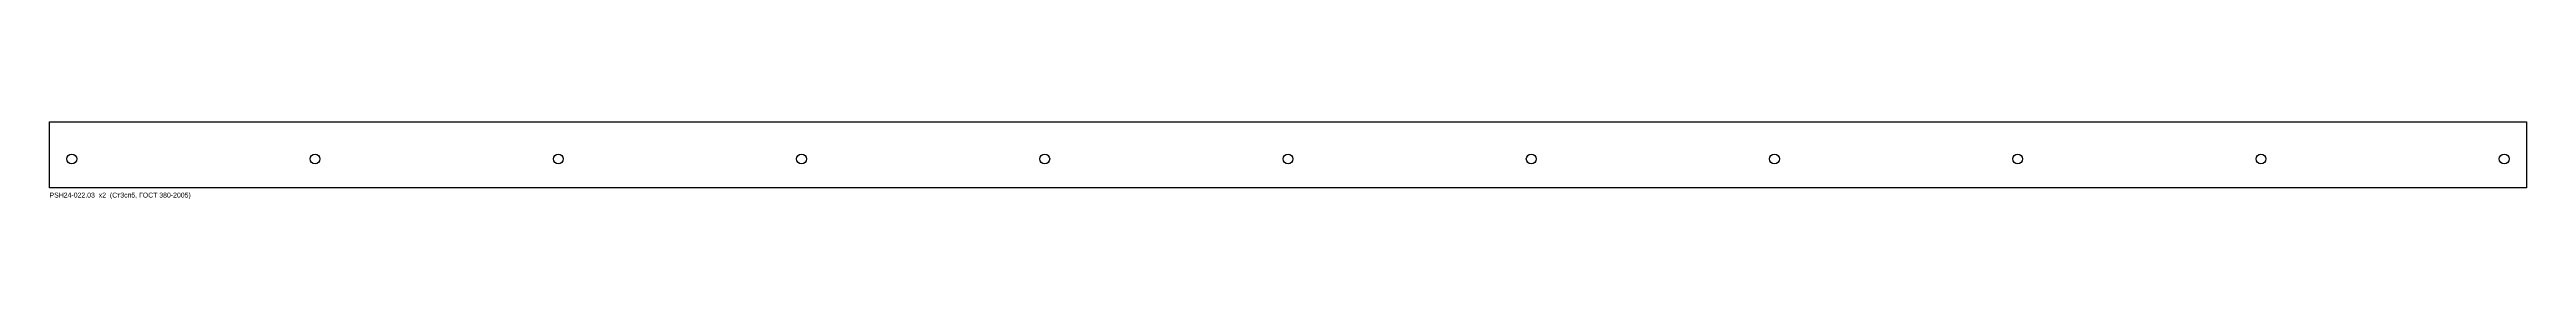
# Model space of a CAD drawing. Header units: millimetres. Extents: x -1502 to 1502, y -54 to 40.
import ezdxf

# ---------------------------------------------------------------- set-up
doc = ezdxf.new("R2010")
doc.units = ezdxf.units.MM
for name, color, linetype in [('CUT', 1, 'Continuous'), ('CUT_INNER', 3, 'Continuous'), ('MARK', 5, 'Continuous')]:
    doc.layers.add(name, color=color, linetype=linetype)
doc.styles.add('GOST', font='Arial')

msp = doc.modelspace()

# ---------------------------------------------------------------- linework, layer by layer
at = {"layer": 'CUT'}
for p, q in [((-1502, 40), (1502, 40)), ((-1502, -40), (-1502, 40)), ((1502, 40), (1502, -40)), ((1502, -40), (-1502, -40))]:
    msp.add_line(p, q, dxfattribs=at)
at = {"layer": 'CUT_INNER'}
for centre in [(-1475, -5), (-1180, -5), (-885, -5), (-590, -5), (-295, -5), (0, -5), (295, -5), (590, -5), (885, -5), (1180, -5), (1475, -5)]:
    msp.add_circle(centre, 6, dxfattribs=at)

# ---------------------------------------------------------------- texts
at = {"layer": 'MARK', "style": 'GOST'}
msp.add_text('PSH24-022.03  x2  (Ст3сп5, ГОСТ 380-2005)', height=6, dxfattribs=at).set_placement((-1502, -52))

doc.saveas('drawing.dxf')
